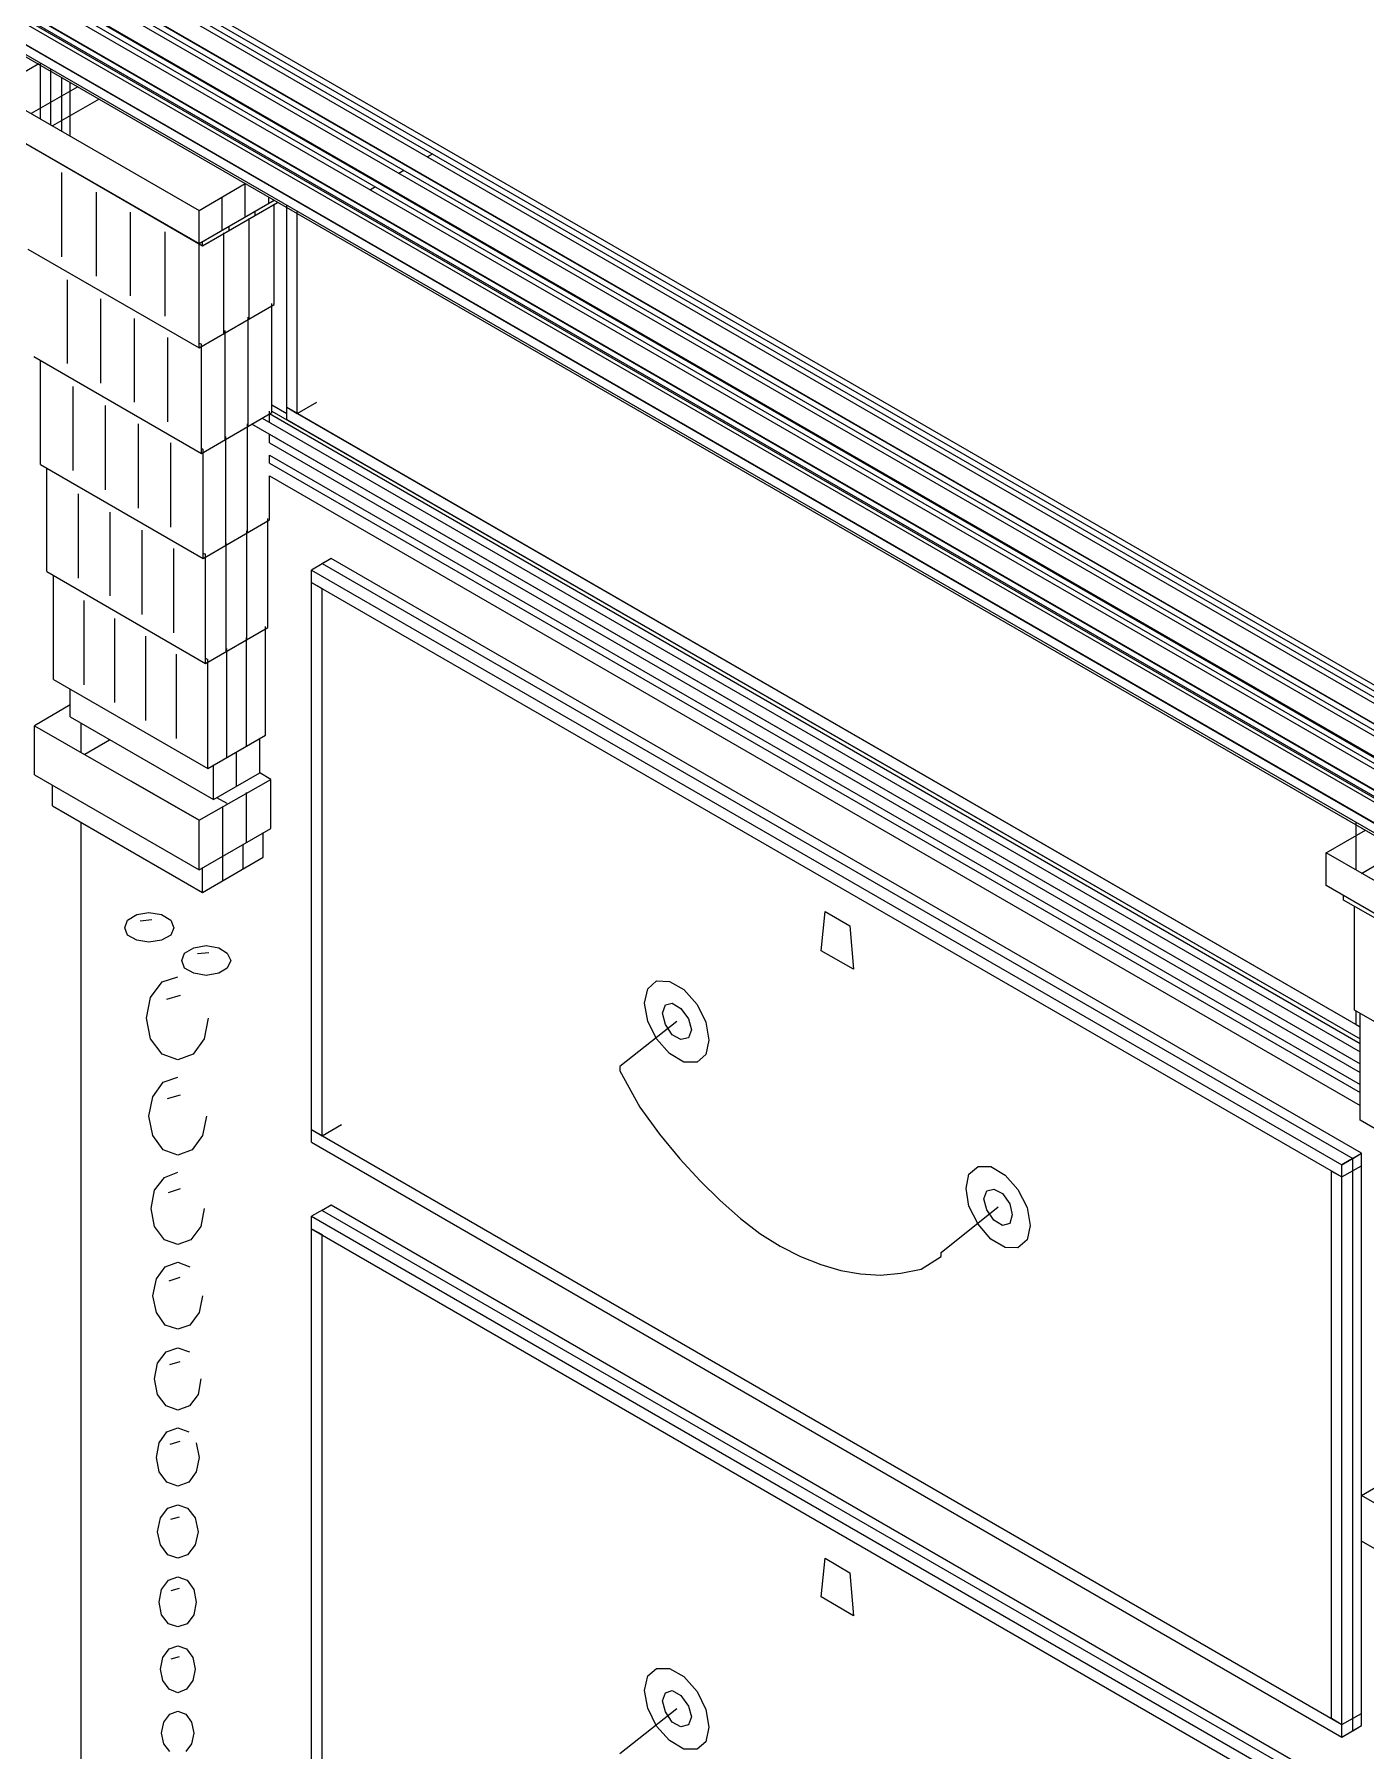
# Model space of a CAD drawing. Header units: inches. Extents: x 0.3 to 16.2, y 0.3 to 11.4.
# Drawn here: x 4.735 to 5.643, y 5.892 to 7.063 of the extents above; entities that cross this region are included whole.
import ezdxf

# ---------------------------------------------------------------- set-up
doc = ezdxf.new("R2010")
doc.units = ezdxf.units.IN
doc.header["$LTSCALE"] = 0.009843
doc.header["$MEASUREMENT"] = 0
doc.layers.add('GEOMETRY', color=7, linetype='Continuous')

msp = doc.modelspace()

# ---------------------------------------------------------------- linework, layer by layer
at = {"layer": 'GEOMETRY'}
for p, q in [((0.9638, 9.324), (5.7374, 6.5677)), ((0.9638, 9.324), (5.7374, 6.5677)), ((0.9567, 9.3154), (5.7374, 6.5551)), ((0.9567, 9.3154), (5.7374, 6.5551)), ((0.9634, 9.3197), (5.7374, 6.5634)), ((0.9634, 9.3197), (5.7374, 6.5634)), ((0.9634, 9.3154), (5.7374, 6.5591)), ((0.9638, 9.3197), (5.7374, 6.5634)), ((0.9567, 9.3012), (5.7374, 6.5413)), ((0.9567, 9.2929), (5.7374, 6.5327)), ((0.9567, 9.2929), (5.7374, 6.5327)), ((0.9634, 9.2972), (5.7374, 6.5409)), ((0.9634, 9.2972), (5.7374, 6.5409)), ((0.9634, 9.2972), (5.7374, 6.5409)), ((0.9634, 9.2929), (5.7374, 6.5366)), ((0.9567, 9.2787), (5.7374, 6.5189)), ((0.9567, 9.2701), (5.7374, 6.5102)), ((0.9567, 9.2701), (5.7374, 6.5102)), ((0.9634, 9.2748), (5.7374, 6.5181)), ((0.9634, 9.2748), (5.7374, 6.5181)), ((0.9634, 9.2748), (5.7374, 6.5181)), ((0.9634, 9.2705), (5.7374, 6.5142)), ((0.9567, 9.2563), (5.7374, 6.4961)), ((0.9567, 9.2476), (5.7374, 6.4878)), ((0.9567, 9.2476), (5.7374, 6.4878)), ((0.9634, 9.252), (5.7374, 6.4957)), ((0.9634, 9.252), (5.7374, 6.4957)), ((0.9634, 9.252), (5.7374, 6.4957)), ((0.9634, 9.248), (5.7374, 6.4917)), ((0.9567, 9.2339), (5.7374, 6.4736)), ((0.9634, 9.2295), (5.7374, 6.4732)), ((0.9685, 9.2201), (5.7378, 6.4665)), ((0.9803, 9.2118), (5.7382, 6.4646)), ((1.0394, 9.2028), (5.7421, 6.4878)), ((1.0394, 9.2028), (5.7421, 6.4878)), ((1.0661, 9.1929), (5.7449, 6.4917)), ((1.0661, 9.1929), (5.7449, 6.4917)), ((4.7378, 7.0425), (4.7059, 7.024)), ((4.739, 7.0051), (4.739, 7.0429)), ((4.7461, 7.0008), (4.7461, 7.039)), ((4.7535, 6.9969), (4.7535, 7.0335)), ((4.7594, 6.9933), (4.7594, 7.0299)), ((4.7594, 6.9933), (4.7594, 7.0299)), ((4.7059, 7.024), (4.8472, 6.9425)), ((4.7059, 7.024), (4.8472, 6.9425)), ((4.7646, 7.0268), (4.7327, 7.0087)), ((4.7791, 7.0185), (4.7472, 7.0004)), ((4.7059, 7.0016), (4.8472, 6.9201)), ((4.7232, 6.9917), (4.8496, 6.9185)), ((5.0067, 6.9811), (5.0031, 6.9791)), ((5.0102, 6.9835), (5.0102, 6.9831)), ((4.987, 6.9697), (4.9835, 6.9677)), ((4.7535, 6.911), (4.7535, 6.9685)), ((4.8472, 6.9425), (4.8787, 6.961)), ((4.8472, 6.9425), (4.8787, 6.961)), ((4.8787, 6.9382), (4.8787, 6.961)), ((4.9677, 6.9587), (4.9642, 6.9567)), ((4.7772, 6.8976), (4.7772, 6.9551)), ((4.8472, 6.9201), (4.8984, 6.9496)), ((4.8496, 6.9185), (4.9008, 6.948)), ((4.863, 6.9291), (4.863, 6.9516)), ((4.8949, 6.9476), (4.8949, 6.9516)), ((4.8984, 6.8783), (4.8984, 6.9469)), ((4.9071, 6.8083), (4.9071, 6.9461)), ((4.8004, 6.8843), (4.8004, 6.9413)), ((4.8472, 6.9201), (4.8472, 6.9425)), ((4.8815, 6.8685), (4.8815, 6.937)), ((4.8854, 6.9394), (4.8854, 6.9421)), ((4.9142, 6.8039), (4.9142, 6.9417)), ((4.9142, 6.8126), (4.9142, 6.9406)), ((4.824, 6.8705), (4.824, 6.928)), ((4.8642, 6.8587), (4.8642, 6.9272)), ((4.8677, 6.9291), (4.8677, 6.9319)), ((4.7303, 6.9161), (4.8472, 6.8488)), ((4.8472, 6.8488), (4.8472, 6.9201)), ((4.8496, 6.9185), (4.8496, 6.9217)), ((4.7575, 6.8382), (4.7575, 6.8953)), ((4.7803, 6.8248), (4.7803, 6.8823)), ((4.8472, 6.8488), (4.8984, 6.8783)), ((4.8969, 6.8047), (4.8969, 6.8791)), ((4.8031, 6.8118), (4.8031, 6.8689)), ((4.8807, 6.7957), (4.8807, 6.8697)), ((4.826, 6.7984), (4.826, 6.8559)), ((4.8472, 6.852), (4.8488, 6.8512)), ((4.8472, 6.852), (4.8488, 6.8512)), ((4.865, 6.7862), (4.865, 6.8606)), ((4.7346, 6.8429), (4.8488, 6.7768)), ((4.739, 6.7693), (4.739, 6.8402)), ((4.8488, 6.7768), (4.8488, 6.8512)), ((4.7614, 6.765), (4.7614, 6.8224)), ((4.7835, 6.752), (4.7835, 6.8094)), ((4.8488, 6.7768), (4.8969, 6.8047)), ((4.8953, 6.798), (4.8953, 6.8055)), ((4.8969, 6.8098), (4.9071, 6.8039)), ((4.8969, 6.8055), (5.6394, 6.3772)), ((4.8969, 6.8055), (5.6394, 6.3772)), ((4.9071, 6.8083), (5.6394, 6.3854)), ((4.9071, 6.8083), (5.6394, 6.3854)), ((4.9071, 6.8083), (4.9142, 6.8039)), ((4.9071, 6.8), (4.9071, 6.8083)), ((4.9142, 6.8039), (4.9276, 6.8118)), ((4.8059, 6.7394), (4.8059, 6.7969)), ((4.8803, 6.7228), (4.8803, 6.7969)), ((4.8831, 6.7969), (5.6394, 6.3602)), ((4.8902, 6.8008), (5.6394, 6.3685)), ((4.8902, 6.8008), (5.6394, 6.3685)), ((4.8953, 6.8039), (5.6394, 6.374)), ((4.9071, 6.8), (5.6394, 6.3772)), ((4.9142, 6.8039), (5.6394, 6.3854)), ((4.828, 6.7264), (4.828, 6.7839)), ((4.8654, 6.7138), (4.8654, 6.7882)), ((4.8953, 6.7898), (5.6394, 6.3602)), ((4.8953, 6.7839), (4.8953, 6.7898)), ((4.8953, 6.7839), (5.6394, 6.3543)), ((4.8953, 6.7839), (5.6394, 6.3543)), ((4.8488, 6.7803), (4.85, 6.7795)), ((4.8488, 6.7803), (4.85, 6.7795)), ((4.85, 6.7051), (4.85, 6.7795)), ((4.8953, 6.7756), (5.6394, 6.3461)), ((4.8953, 6.7756), (5.6394, 6.3461)), ((4.8953, 6.7701), (4.8953, 6.7756)), ((4.8953, 6.7701), (5.6394, 6.3406)), ((4.8953, 6.7701), (5.6394, 6.3406)), ((4.739, 6.7693), (4.85, 6.7051)), ((4.7433, 6.6961), (4.7433, 6.7669)), ((4.8953, 6.7614), (5.6394, 6.3319)), ((4.8953, 6.7315), (4.8953, 6.7614)), ((4.765, 6.6917), (4.765, 6.7492)), ((4.7866, 6.6795), (4.7866, 6.7366)), ((4.8083, 6.6669), (4.8083, 6.7244)), ((4.85, 6.7051), (4.8953, 6.7315)), ((4.8799, 6.65), (4.8799, 6.724)), ((4.8941, 6.6579), (4.8941, 6.7323)), ((4.8299, 6.6543), (4.8299, 6.7118)), ((4.8657, 6.6417), (4.8657, 6.7157)), ((4.85, 6.7087), (4.8516, 6.7079)), ((4.85, 6.7087), (4.8516, 6.7079)), ((4.8516, 6.6335), (4.8516, 6.7079)), ((4.9374, 6.7051), (4.924, 6.6972)), ((4.9374, 6.7051), (4.9311, 6.7016)), ((4.9311, 6.7016), (5.6343, 6.2957)), ((4.9311, 6.7016), (5.6343, 6.2957)), ((5.6402, 6.2992), (4.9374, 6.7051)), ((5.6402, 6.2992), (4.9374, 6.7051)), ((4.7433, 6.6961), (4.8516, 6.6335)), ((4.748, 6.6224), (4.748, 6.6933)), ((4.924, 6.6972), (5.6268, 6.2913)), ((4.924, 6.6972), (5.6268, 6.2913)), ((4.924, 6.6886), (4.924, 6.6972)), ((4.924, 6.6886), (5.6268, 6.2831)), ((4.924, 6.6886), (4.9311, 6.6846)), ((4.924, 6.6886), (4.9311, 6.6846)), ((4.924, 6.3154), (4.924, 6.6886)), ((4.7689, 6.6189), (4.7689, 6.6764)), ((4.9311, 6.311), (4.9311, 6.6846)), ((4.9311, 6.3193), (4.9311, 6.6846)), ((4.7898, 6.6067), (4.7898, 6.6642)), ((4.8516, 6.6335), (4.8941, 6.6579)), ((4.8925, 6.5846), (4.8925, 6.6587)), ((4.811, 6.5945), (4.811, 6.652)), ((4.8661, 6.5693), (4.8661, 6.6437)), ((4.8795, 6.5772), (4.8795, 6.6512)), ((4.8319, 6.5823), (4.8319, 6.6398)), ((4.8516, 6.637), (4.8531, 6.6362)), ((4.8516, 6.637), (4.8531, 6.6362)), ((4.8531, 6.5618), (4.8531, 6.6362)), ((4.748, 6.6224), (4.8531, 6.5618)), ((4.7594, 6.5969), (4.7594, 6.6157)), ((4.7594, 6.6051), (4.735, 6.5909)), ((4.7594, 6.5969), (4.8571, 6.5406)), ((4.735, 6.5909), (4.8472, 6.5264)), ((4.735, 6.5909), (4.8472, 6.5264)), ((4.735, 6.5575), (4.735, 6.5909)), ((4.7669, 6.5728), (4.7669, 6.5925)), ((4.8531, 6.5618), (4.8925, 6.5846)), ((4.8886, 6.5587), (4.8886, 6.5823)), ((4.7862, 6.5811), (4.7693, 6.5713)), ((4.8728, 6.5496), (4.8728, 6.5732)), ((4.8571, 6.5406), (4.8571, 6.5642)), ((4.735, 6.5575), (4.8472, 6.4925)), ((4.7472, 6.5362), (4.7472, 6.5504)), ((4.8472, 6.5264), (4.8008, 6.5531)), ((4.8472, 6.5264), (4.8961, 6.5543)), ((4.8472, 6.5264), (4.8961, 6.5543)), ((4.8571, 6.5406), (4.8886, 6.5587)), ((4.8961, 6.5543), (4.8886, 6.5587)), ((4.8961, 6.5209), (4.8961, 6.5543)), ((4.7472, 6.5362), (4.8496, 6.4772)), ((4.8665, 6.5378), (4.8594, 6.5417)), ((4.8634, 6.502), (4.8634, 6.5358)), ((4.8795, 6.5114), (4.8795, 6.5453)), ((4.7669, 5.324), (4.7669, 6.5248)), ((4.8472, 6.4925), (4.8472, 6.5264)), ((5.6366, 6.4925), (5.6366, 6.5248)), ((4.8472, 6.4925), (4.8961, 6.5209)), ((4.8909, 6.5012), (4.8909, 6.5181)), ((5.6161, 6.5043), (5.6429, 6.5197)), ((4.8496, 6.4772), (4.8909, 6.5012)), ((4.8634, 6.485), (4.8634, 6.502)), ((4.8772, 6.4929), (4.8772, 6.5098)), ((5.7087, 6.4508), (5.6161, 6.5043)), ((5.7087, 6.4508), (5.6161, 6.5043)), ((5.6161, 6.4819), (5.6161, 6.5043)), ((5.6402, 6.4902), (5.6669, 6.5059)), ((4.8496, 6.4772), (4.8496, 6.4941)), ((5.7087, 6.4283), (5.6161, 6.4819)), ((5.628, 6.472), (5.628, 6.4748)), ((5.711, 6.4244), (5.628, 6.472)), ((5.6354, 6.3969), (5.6354, 6.4677)), ((4.7965, 6.4531), (4.7984, 6.4583)), ((4.7984, 6.4583), (4.8047, 6.4622)), ((4.8047, 6.4622), (4.813, 6.4634)), ((4.8071, 6.4579), (4.815, 6.4587)), ((4.813, 6.4634), (4.8217, 6.4622)), ((4.8217, 6.4622), (4.828, 6.4583)), ((4.828, 6.4583), (4.8299, 6.4531)), ((5.2717, 6.4374), (5.2744, 6.4642)), ((5.2744, 6.4642), (5.2913, 6.4543)), ((5.2913, 6.4543), (5.2937, 6.4248)), ((4.7984, 6.448), (4.7965, 6.4531)), ((4.8047, 6.4445), (4.7984, 6.448)), ((4.813, 6.4433), (4.8047, 6.4445)), ((4.8217, 6.4445), (4.813, 6.4433)), ((4.828, 6.448), (4.8217, 6.4445)), ((4.8299, 6.4531), (4.828, 6.448)), ((4.8354, 6.4307), (4.8374, 6.4358)), ((4.8374, 6.4256), (4.8354, 6.4307)), ((4.8374, 6.4358), (4.8437, 6.4394)), ((4.8437, 6.4394), (4.852, 6.4409)), ((4.8461, 6.4354), (4.8539, 6.4362)), ((4.852, 6.4409), (4.8606, 6.4394)), ((4.8606, 6.4394), (4.8665, 6.4358)), ((4.8665, 6.4358), (4.8689, 6.4307)), ((4.8689, 6.4307), (4.8665, 6.4256)), ((5.2937, 6.4248), (5.2717, 6.4374)), ((4.822, 6.4161), (4.8327, 6.4197)), ((4.8437, 6.422), (4.8374, 6.4256)), ((4.852, 6.4205), (4.8437, 6.422)), ((4.8606, 6.422), (4.852, 6.4205)), ((4.8665, 6.4256), (4.8606, 6.422)), ((4.8142, 6.4055), (4.822, 6.4161)), ((4.8252, 6.4043), (4.8346, 6.4071)), ((5.1512, 6.4016), (5.1535, 6.4114)), ((5.1535, 6.4114), (5.1594, 6.4169)), ((5.1594, 6.4169), (5.1681, 6.4165)), ((5.1681, 6.4165), (5.178, 6.411)), ((5.178, 6.411), (5.187, 6.4008)), ((4.8114, 6.3913), (4.8142, 6.4055)), ((5.1535, 6.3894), (5.1512, 6.4016)), ((5.1634, 6.3949), (5.1654, 6.4004)), ((5.1654, 6.387), (5.1634, 6.3949)), ((5.1654, 6.4004), (5.1701, 6.4016)), ((5.1701, 6.4016), (5.176, 6.398)), ((5.176, 6.398), (5.1811, 6.3909)), ((5.187, 6.4008), (5.1929, 6.3886)), ((5.7134, 6.352), (5.6354, 6.3969)), ((5.6366, 6.387), (5.6366, 6.3961)), ((5.6394, 6.3217), (5.6394, 6.3949)), ((4.8142, 6.3772), (4.8114, 6.3913)), ((4.8535, 6.3913), (4.8508, 6.3772)), ((5.1732, 6.389), (5.1343, 6.3583)), ((5.1594, 6.3772), (5.1535, 6.3894)), ((5.1701, 6.3799), (5.1654, 6.387)), ((5.1811, 6.3909), (5.1831, 6.3835)), ((5.1831, 6.3835), (5.1811, 6.378)), ((5.1929, 6.3886), (5.1949, 6.3764)), ((5.6366, 6.387), (5.6394, 6.3854)), ((4.822, 6.3669), (4.8142, 6.3772)), ((4.8508, 6.3772), (4.8433, 6.3669)), ((5.1681, 6.3673), (5.1594, 6.3772)), ((5.176, 6.3768), (5.1701, 6.3799)), ((5.1811, 6.378), (5.176, 6.3768)), ((5.1949, 6.3764), (5.1929, 6.3665)), ((4.8327, 6.363), (4.822, 6.3669)), ((4.8433, 6.3669), (4.8327, 6.363)), ((5.178, 6.3614), (5.1681, 6.3673)), ((5.187, 6.3614), (5.178, 6.3614)), ((5.1929, 6.3665), (5.187, 6.3614)), ((4.8228, 6.3476), (4.8327, 6.3512)), ((5.1343, 6.3583), (5.1343, 6.3555)), ((5.1343, 6.3555), (5.148, 6.3307)), ((4.813, 6.3244), (4.8157, 6.3378)), ((4.8157, 6.3378), (4.8228, 6.3476)), ((4.8256, 6.3366), (4.8346, 6.339)), ((5.148, 6.3307), (5.1614, 6.3122)), ((4.8157, 6.3114), (4.813, 6.3244)), ((4.8524, 6.3244), (4.8496, 6.3114)), ((4.924, 6.3154), (5.6268, 5.9094)), ((4.924, 6.3154), (5.6268, 5.9094)), ((4.924, 6.3154), (4.9311, 6.311)), ((4.924, 6.3067), (4.924, 6.3154)), ((4.9311, 6.311), (4.9445, 6.3189)), ((5.7154, 6.2776), (5.6394, 6.3217)), ((4.8228, 6.3016), (4.8157, 6.3114)), ((4.8327, 6.298), (4.8228, 6.3016)), ((4.8425, 6.3016), (4.8327, 6.298)), ((4.8496, 6.3114), (4.8425, 6.3016)), ((4.924, 6.3067), (5.6268, 5.9008)), ((4.9311, 6.311), (5.6268, 5.9094)), ((5.1614, 6.3122), (5.1752, 6.2953)), ((5.1752, 6.2953), (5.189, 6.2803)), ((5.3724, 6.285), (5.3787, 6.2902)), ((5.3787, 6.2902), (5.3874, 6.2902)), ((5.3874, 6.2902), (5.3972, 6.2843)), ((5.6268, 6.2913), (5.6402, 6.2992)), ((5.6268, 6.2913), (5.6402, 6.2992)), ((5.6331, 6.2949), (5.6268, 6.2913)), ((5.6268, 6.2831), (5.6268, 6.2913)), ((5.6268, 6.2831), (5.6402, 6.2906)), ((5.6268, 6.2831), (5.6402, 6.2906)), ((5.6268, 6.2831), (5.6402, 6.2906)), ((5.6343, 6.2957), (5.6402, 6.2992)), ((5.6343, 6.2957), (5.6402, 6.2992)), ((5.6343, 5.9051), (5.6343, 6.2957)), ((5.6402, 5.9087), (5.6402, 6.2992)), ((5.6402, 6.2906), (5.6402, 6.2992)), ((5.6402, 5.9169), (5.6402, 6.2906)), ((4.8169, 6.274), (4.8236, 6.2827)), ((4.8236, 6.2827), (4.8327, 6.2862)), ((5.189, 6.2803), (5.2028, 6.2669)), ((5.3705, 6.2752), (5.3724, 6.285)), ((5.3972, 6.2843), (5.4059, 6.2744)), ((5.6197, 6.287), (5.6268, 6.2831)), ((5.6197, 6.287), (5.6268, 6.2831)), ((5.6197, 5.9138), (5.6197, 6.287)), ((5.6268, 5.9094), (5.6268, 6.2831)), ((4.8146, 6.2614), (4.8169, 6.274)), ((4.8264, 6.2724), (4.8346, 6.2752)), ((5.2028, 6.2669), (5.2165, 6.2547)), ((5.3724, 6.263), (5.3705, 6.2752)), ((5.3827, 6.2681), (5.3846, 6.2736)), ((5.3846, 6.2606), (5.3827, 6.2681)), ((5.3846, 6.2736), (5.3894, 6.2748)), ((5.3894, 6.2748), (5.3953, 6.2717)), ((5.3953, 6.2717), (5.4004, 6.2646)), ((5.4059, 6.2744), (5.4122, 6.2622)), ((4.8169, 6.2492), (4.8146, 6.2614)), ((4.8508, 6.2614), (4.8484, 6.2492)), ((4.9374, 6.2638), (4.924, 6.2563)), ((4.924, 6.2563), (5.6268, 5.8504)), ((4.924, 6.2563), (5.6268, 5.8504)), ((4.924, 6.2476), (4.924, 6.2563)), ((4.9374, 6.2638), (4.9311, 6.2602)), ((4.9311, 6.2602), (5.6343, 5.8547)), ((4.9311, 6.2602), (5.6343, 5.8547)), ((5.6402, 5.8579), (4.9374, 6.2638)), ((5.6402, 5.8579), (4.9374, 6.2638)), ((5.2165, 6.2547), (5.2299, 6.2445)), ((5.3535, 6.2315), (5.3925, 6.2626)), ((5.3787, 6.2508), (5.3724, 6.263)), ((5.3894, 6.2535), (5.3846, 6.2606)), ((5.4004, 6.2646), (5.402, 6.2571)), ((5.402, 6.2571), (5.4004, 6.2512)), ((5.4122, 6.2622), (5.4142, 6.25)), ((4.8236, 6.2402), (4.8169, 6.2492)), ((4.8484, 6.2492), (4.8417, 6.2402)), ((4.924, 6.2476), (5.6268, 5.8417)), ((4.924, 6.2476), (4.9311, 6.2437)), ((4.924, 6.2476), (4.9311, 6.2437)), ((4.924, 5.8185), (4.924, 6.2476)), ((4.9311, 5.8142), (4.9311, 6.2437)), ((4.9311, 5.8224), (4.9311, 6.2437)), ((5.2299, 6.2445), (5.2437, 6.2358)), ((5.3874, 6.2406), (5.3787, 6.2508)), ((5.3953, 6.25), (5.3894, 6.2535)), ((5.4004, 6.2512), (5.3953, 6.25)), ((5.4142, 6.25), (5.4122, 6.2402)), ((4.8327, 6.237), (4.8236, 6.2402)), ((4.8417, 6.2402), (4.8327, 6.237)), ((5.2437, 6.2358), (5.2575, 6.2287)), ((5.3535, 6.2287), (5.3535, 6.2315)), ((5.3972, 6.235), (5.3874, 6.2406)), ((5.4059, 6.2346), (5.3972, 6.235)), ((5.4122, 6.2402), (5.4059, 6.2346)), ((4.8181, 6.2134), (4.824, 6.2217)), ((4.824, 6.2217), (4.8327, 6.2248)), ((4.8327, 6.2248), (4.8409, 6.2217)), ((5.2575, 6.2287), (5.2713, 6.2232)), ((5.2713, 6.2232), (5.285, 6.2193)), ((5.285, 6.2193), (5.2984, 6.2169)), ((5.326, 6.2173), (5.3398, 6.2201)), ((5.3398, 6.2201), (5.3535, 6.2287)), ((4.8157, 6.202), (4.8181, 6.2134)), ((4.8268, 6.2122), (4.8343, 6.2146)), ((5.2984, 6.2169), (5.3122, 6.2161)), ((5.3122, 6.2161), (5.326, 6.2173)), ((4.8181, 6.1906), (4.8157, 6.202)), ((4.8496, 6.202), (4.8472, 6.1906)), ((4.824, 6.1819), (4.8181, 6.1906)), ((4.8472, 6.1906), (4.8409, 6.1819)), ((4.8327, 6.1791), (4.824, 6.1819)), ((4.8409, 6.1819), (4.8327, 6.1791)), ((4.8189, 6.1559), (4.8248, 6.1638)), ((4.8248, 6.1638), (4.8327, 6.1665)), ((4.8327, 6.1665), (4.8406, 6.1638)), ((4.8169, 6.1453), (4.8189, 6.1559)), ((4.8272, 6.1551), (4.8343, 6.1571)), ((4.8189, 6.1346), (4.8169, 6.1453)), ((4.8484, 6.1453), (4.8465, 6.1346)), ((4.8248, 6.1268), (4.8189, 6.1346)), ((4.8327, 6.124), (4.8248, 6.1268)), ((4.8406, 6.1268), (4.8327, 6.124)), ((4.8465, 6.1346), (4.8406, 6.1268)), ((4.8201, 6.1016), (4.8252, 6.1091)), ((4.8252, 6.1091), (4.8327, 6.1118)), ((4.8276, 6.1008), (4.8343, 6.1028)), ((4.8327, 6.1118), (4.8402, 6.1091)), ((4.8181, 6.0917), (4.8201, 6.1016)), ((4.8201, 6.0819), (4.8181, 6.0917)), ((4.8453, 6.1016), (4.8472, 6.0917)), ((4.8472, 6.0917), (4.8453, 6.0819)), ((4.8252, 6.0748), (4.8201, 6.0819)), ((4.8453, 6.0819), (4.8402, 6.0748)), ((4.8327, 6.072), (4.8252, 6.0748)), ((4.8402, 6.0748), (4.8327, 6.072)), ((5.6402, 6.0657), (5.6622, 6.0783)), ((4.8209, 6.0504), (4.826, 6.0571)), ((4.826, 6.0571), (4.8327, 6.0594)), ((4.8327, 6.0594), (4.8394, 6.0571)), ((4.8394, 6.0571), (4.8445, 6.0504)), ((5.7181, 6.0209), (5.6402, 6.0657)), ((5.7181, 6.0209), (5.6402, 6.0657)), ((5.6402, 6.0346), (5.6402, 6.0657)), ((4.8189, 6.0409), (4.8209, 6.0504)), ((4.828, 6.0496), (4.8339, 6.0512)), ((4.8445, 6.0504), (4.8465, 6.0409)), ((4.8209, 6.0319), (4.8189, 6.0409)), ((4.826, 6.0252), (4.8209, 6.0319)), ((4.8445, 6.0319), (4.8394, 6.0252)), ((4.8465, 6.0409), (4.8445, 6.0319)), ((5.7181, 5.9898), (5.6402, 6.0346)), ((4.8327, 6.0228), (4.826, 6.0252)), ((4.8394, 6.0252), (4.8327, 6.0228)), ((5.2717, 5.9965), (5.2744, 6.0228)), ((5.2744, 6.0228), (5.2913, 6.013)), ((4.8264, 6.0079), (4.8327, 6.0102)), ((4.8327, 6.0102), (4.839, 6.0079)), ((5.2913, 6.013), (5.2937, 5.9835)), ((4.8201, 5.9929), (4.8217, 6.0016)), ((4.8217, 6.0016), (4.8264, 6.0079)), ((4.8283, 6.0008), (4.8339, 6.0024)), ((4.839, 6.0079), (4.8437, 6.0016)), ((4.8437, 6.0016), (4.8453, 5.9929)), ((4.8217, 5.9843), (4.8201, 5.9929)), ((4.8453, 5.9929), (4.8437, 5.9843)), ((5.2937, 5.9835), (5.2717, 5.9965)), ((4.8264, 5.978), (4.8217, 5.9843)), ((4.8327, 5.976), (4.8264, 5.978)), ((4.839, 5.978), (4.8327, 5.976)), ((4.8437, 5.9843), (4.839, 5.978)), ((4.8268, 5.961), (4.8327, 5.963)), ((4.8327, 5.963), (4.8386, 5.961)), ((4.8209, 5.9472), (4.8224, 5.9551)), ((4.8224, 5.9551), (4.8268, 5.961)), ((4.8283, 5.9543), (4.8339, 5.9559)), ((4.8386, 5.961), (4.8429, 5.9551)), ((4.8429, 5.9551), (4.8445, 5.9472)), ((4.8224, 5.9394), (4.8209, 5.9472)), ((4.8268, 5.9335), (4.8224, 5.9394)), ((4.8429, 5.9394), (4.8386, 5.9335)), ((4.8445, 5.9472), (4.8429, 5.9394)), ((5.1512, 5.9327), (5.1535, 5.9425)), ((5.1535, 5.9425), (5.1594, 5.9476)), ((5.1594, 5.9476), (5.1681, 5.9476)), ((5.1681, 5.9476), (5.178, 5.9421)), ((5.178, 5.9421), (5.187, 5.9319)), ((4.8327, 5.9311), (4.8268, 5.9335)), ((4.8386, 5.9335), (4.8327, 5.9311)), ((5.1535, 5.9205), (5.1512, 5.9327)), ((5.1634, 5.9256), (5.1654, 5.9311)), ((5.1654, 5.9311), (5.1701, 5.9327)), ((5.1701, 5.9327), (5.176, 5.9291)), ((5.176, 5.9291), (5.1811, 5.922)), ((5.187, 5.9319), (5.1929, 5.9197)), ((4.8232, 5.911), (4.8272, 5.9165)), ((4.8272, 5.9165), (4.8327, 5.9185)), ((4.8327, 5.9185), (4.8382, 5.9165)), ((4.8382, 5.9165), (4.8421, 5.911)), ((5.1732, 5.9201), (5.1343, 5.8894)), ((5.1594, 5.9083), (5.1535, 5.9205)), ((5.1654, 5.9181), (5.1634, 5.9256)), ((5.1701, 5.911), (5.1654, 5.9181)), ((5.1811, 5.922), (5.1831, 5.9146)), ((5.1831, 5.9146), (5.1811, 5.9091)), ((5.1929, 5.9197), (5.1949, 5.9075)), ((5.6268, 5.9094), (5.6402, 5.9169)), ((5.6268, 5.9094), (5.6402, 5.9169)), ((5.6268, 5.9094), (5.6402, 5.9169)), ((5.6402, 5.9087), (5.6402, 5.9169)), ((4.8217, 5.9035), (4.8232, 5.911)), ((4.8232, 5.8961), (4.8217, 5.9035)), ((4.8421, 5.911), (4.8437, 5.9035)), ((4.8437, 5.9035), (4.8421, 5.8961)), ((5.1681, 5.8984), (5.1594, 5.9083)), ((5.176, 5.9079), (5.1701, 5.911)), ((5.1811, 5.9091), (5.176, 5.9079)), ((5.1949, 5.9075), (5.1929, 5.8976)), ((5.6197, 5.9138), (5.6268, 5.9094)), ((5.6268, 5.9008), (5.6268, 5.9094)), ((5.6268, 5.9008), (5.6402, 5.9087)), ((5.6343, 5.9051), (5.6402, 5.9087)), ((4.8272, 5.8909), (4.8232, 5.8961)), ((4.8421, 5.8961), (4.8382, 5.8909)), ((5.178, 5.8925), (5.1681, 5.8984)), ((5.187, 5.8925), (5.178, 5.8925)), ((5.1929, 5.8976), (5.187, 5.8925))]:
    msp.add_line(p, q, dxfattribs=at)

doc.saveas('drawing.dxf')
